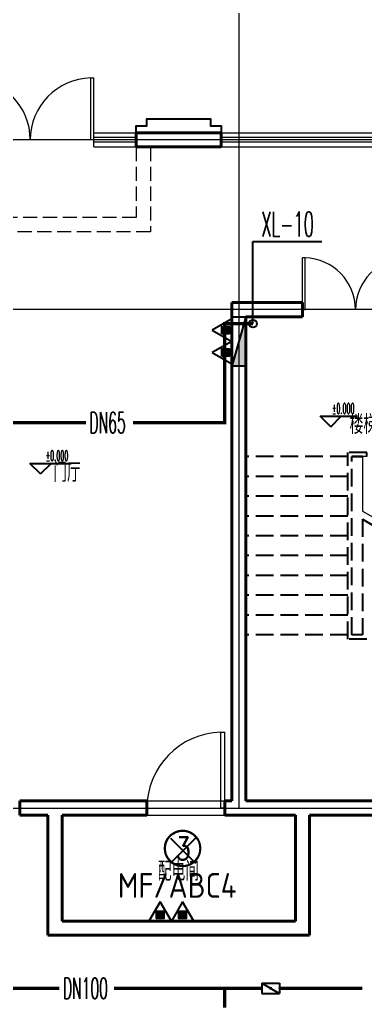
# Model space of a CAD drawing. Extents: x 1031190 to 1725648, y 733081 to 1571294.
# Drawn here: x 1320738 to 1325627, y 1141144 to 1155057 of the extents above; entities that cross this region are included whole.
import ezdxf
from ezdxf.enums import TextEntityAlignment as Align

# ---------------------------------------------------------------- set-up
doc = ezdxf.new("R2010")
doc.units = 0
doc.header["$LTSCALE"] = 1000
doc.header["$MEASUREMENT"] = 0
for name, pattern in [('__DASH', [0.35, 0.25, -0.1]), ('ACAD_ISO10W100', [18.5, 12, -3, 0.5, -3]), ('DASH', [0.35, 0.25, -0.1]), ('DOTE', [2.42, 2, -0.2, 0.02, -0.2])]:
    doc.linetypes.add(name, pattern=pattern)
for name, color, linetype in [('A-STAR(楼梯)', 51, 'Continuous'), ('DIM_ELEV', 3, 'Continuous'), ('DIM_不分区消火栓', 3, 'Continuous'), ('EQUIP_消火栓', 7, 'Continuous'), ('EQUIP_灭火器', 7, 'Continuous'), ('PIPE-不分区消火栓', 1, 'X'), ('PUB_TEXT', 4, 'Continuous'), ('TEXT_不分区消火栓', 7, 'Continuous'), ('TEXT_灭火器', 7, 'Continuous'), ('VALVE_不分区消火栓', 7, 'Continuous'), ('VPIPE-不分区消火栓', 1, 'X'), ('平面线脚', 30, 'Continuous')]:
    doc.layers.add(name, color=color, linetype=linetype)
for name, color, linetype, lineweight in [('DOTE', 19, 'DOTE', 9), ('STAIR', 2, 'Continuous', 18), ('WALL', 9, 'Continuous', 40), ('WINDOW', 8, 'Continuous', 15), ('平面-看线', 45, 'Continuous', 15)]:
    doc.layers.add(name, color=color, linetype=linetype, lineweight=lineweight)
doc.styles.add('_TCH_DIM', font='SIMPLEX.shx', dxfattribs={"width": 0.6, "oblique": 10, "bigfont": 'hztxt.shx'})
doc.styles.add('_TEL_DIM', font='SIMPLEX', dxfattribs={"width": 0.8, "height": 3.5, "bigfont": 'HZTXT'})
doc.styles.add('_TWT_PIPEDN', font='SIMPLEX.shx', dxfattribs={"width": 0.6, "oblique": 10, "height": 3, "bigfont": 'HZTXT.shx'})
doc.styles.add('_TWT_SERIAL', font='simplex.shx', dxfattribs={"width": 0.6, "oblique": 10, "height": 3.5, "bigfont": 'aadri.shx'})
doc.styles.get("Standard").update_dxf_attribs({"font": 'gbenor.shx', "bigfont": 'gbcbig.shx'})
doc.linetypes.add('X', pattern='A,3,-0.2,["X",Standard,S=0.25,R=0,X=-0.1,Y=-0.115],-0.25', length=3.45)

# ---------------------------------------------------------------- blocks, each defined once
blk = doc.blocks.new('$TwtSys$00000434')
for p, q in [((-0.5, 0.5), (-0.5, -0.5)), ((-0.5, -0.5), (0.5, 0.5)), ((0.5, 0.5), (-0.5, 0.5)), ((0.5, -0.5), (0.5, 0.5)), ((-0.5, -0.5), (0.5, -0.5))]:
    blk.add_line(p, q)
blk.add_solid([(0.5, -0.5), (0.5, 0.5), (-0.5, -0.5)])
blk = doc.blocks.new('$TwtSys$00000546')
h = blk.add_hatch()
h.set_pattern_fill('ANSI31', color=256, scale=200, style=0)
h.set_pattern_definition([(45, (-38543.802, -6670.83), (-17.67767, 17.67767), [])])
h.paths.add_polyline_path([(-65, 174), (65, 174), (65, 44), (-65, 44)])
for points in [[(0, 344), (-198, 0), (198, 0)], [(-65, 174), (65, 174), (65, 44), (-65, 44)]]:
    blk.add_lwpolyline(points, close=True)
blk = doc.blocks.new('$VALVE$00000316')
for p, q in [((-125, 72), (125, -72)), ((-125, 72), (-125, -72)), ((-125, 72), (125, 72)), ((125, 72), (125, -72)), ((-125, -72), (125, -72))]:
    blk.add_line(p, q)
at = {"const_width": 21.1}
blk.add_lwpolyline([(-11, 0, 1), (11, 0, 1)], format="xyb", close=True, dxfattribs=at)
for p in [(-125, 0), (125, 0)]:
    blk.add_point(p)
at = {"color": 7, "flags": 9}
for tag in ['XSIZE', 'YSIZE']:
    blk.add_attdef(tag, (0, 0), '', height=0.5, dxfattribs=at)
blk = doc.blocks.new('$DorLib2D$00000001')
for p, q in [((0.45, 0.975), (0.5, 0.975)), ((0.45, 0), (0.45, 0.975)), ((0.5, 0), (0.5, 0.975)), ((0.5, 0), (0.45, 0))]:
    blk.add_line(p, q)
at = {"lineweight": 13}
blk.add_arc((0.475, 0), 0.975, 91.4693, 180, dxfattribs=at)
blk = doc.blocks.new('$WINLIB2D$00000001')
at = {"color": 0}
for points in [[(-0.5, 0.5), (-0.5, -0.5)], [(-0.5, 0.5), (0.5, 0.5)], [(0.5, -0.5), (0.5, 0.5)], [(0.5, 0.1667), (-0.5, 0.1667)], [(0.5, -0.1667), (-0.5, -0.1667)], [(-0.5, -0.5), (0.5, -0.5)]]:
    blk.add_lwpolyline(points, dxfattribs=at)
blk = doc.blocks.new('$DorLib2D$00000002')
for p, q in [((-0.5, 0), (-0.5, 0.4875)), ((-0.475, 0.4875), (-0.5, 0.4875)), ((-0.475, 0), (-0.475, 0.4875)), ((0.475, 0), (0.475, 0.4875)), ((0.475, 0.4875), (0.5, 0.4875)), ((0.5, 0), (0.5, 0.4875)), ((-0.5, 0), (-0.475, 0)), ((0.5, 0), (0.475, 0))]:
    blk.add_line(p, q)
at = {"lineweight": 13}
for centre, start, end in [((-0.4875, 0), 0, 88.53072), ((0.4875, 0), 91.46928, 180)]:
    blk.add_arc(centre, 0.4875, start, end, dxfattribs=at)

msp = doc.modelspace()

# ---------------------------------------------------------------- hatches: boundary and pattern name
at = {"layer": 'PIPE-不分区消火栓'}
for points in [[(1323637.7, 1150756.1), (1323637.7, 1150778.6), (1323615.2, 1150778.6)], [(1323637.7, 1150756.1), (1323615.2, 1150756.1), (1323615.2, 1150778.6)], [(1323637.7, 1150756.1), (1323637.7, 1150778.6), (1323615.2, 1150778.6)], [(1323637.7, 1150756.1), (1323615.2, 1150756.1), (1323615.2, 1150778.6)], [(1323637.7, 1149356.1), (1323637.7, 1149333.6), (1323660.2, 1149333.6)], [(1323637.7, 1149356.1), (1323660.2, 1149356.1), (1323660.2, 1149333.6)], [(1323637.7, 1149356.1), (1323637.7, 1149333.6), (1323660.2, 1149333.6)], [(1323637.7, 1149356.1), (1323660.2, 1149356.1), (1323660.2, 1149333.6)]]:
    msp.add_hatch(color=256, dxfattribs=at).paths.add_polyline_path(points)

# ---------------------------------------------------------------- linework, layer by layer
at = {"color": 1}
for p, q in [((1322869.3, 1143481.7), (1323222.9, 1143128.1)), ((1323222.9, 1143481.7), (1322869.3, 1143128.1)), ((1322869.3, 1143481.7), (1323222.9, 1143128.1)), ((1323222.9, 1143481.7), (1322869.3, 1143128.1))]:
    msp.add_line(p, q, dxfattribs=at)
at = {"color": 1, "const_width": 30}
msp.add_lwpolyline([(1322792.4, 1143334.8, 1.0025657), (1323292.4, 1143334.8, 1)], format="xyb", close=True, dxfattribs=at)
msp.add_lwpolyline([(1322792.4, 1143334.8, 1.0025657), (1323292.4, 1143334.8, 1)], format="xyb", close=True, dxfattribs=at)
at = {"color": 1}
msp.add_circle((1323042.4, 1143334.8), 250, dxfattribs=at)
msp.add_circle((1323042.4, 1143334.8), 250, dxfattribs=at)
at = {"layer": 'A-STAR(楼梯)', "color": 8, "linetype": '__DASH'}
for p, q in [((1323937.7, 1146356.1), (1323937.7, 1148876.1)), ((1325377.7, 1148876.1), (1323937.7, 1148876.1)), ((1323937.7, 1146356.1), (1323937.7, 1148876.1)), ((1325377.7, 1148876.1), (1323937.7, 1148876.1)), ((1325377.7, 1146296.1), (1325377.7, 1148936.1)), ((1325377.7, 1146296.1), (1325377.7, 1148936.1)), ((1325437.7, 1146356.1), (1325437.7, 1148876.1)), ((1325437.7, 1148876.1), (1325587.7, 1148876.1)), ((1325437.7, 1146356.1), (1325437.7, 1148876.1)), ((1325587.7, 1148876.1), (1325437.7, 1148876.1)), ((1325437.7, 1146356.1), (1325437.7, 1148876.1)), ((1325437.7, 1148876.1), (1325587.7, 1148876.1)), ((1325437.7, 1146356.1), (1325437.7, 1148876.1)), ((1325587.7, 1148876.1), (1325437.7, 1148876.1)), ((1325377.7, 1148596.1), (1323937.7, 1148596.1)), ((1325377.7, 1148596.1), (1323937.7, 1148596.1)), ((1325377.7, 1148316.1), (1323937.7, 1148316.1)), ((1325377.7, 1148316.1), (1323937.7, 1148316.1)), ((1325377.7, 1148036.1), (1323937.7, 1148036.1)), ((1325377.7, 1148036.1), (1323937.7, 1148036.1)), ((1325587.7, 1147991.4), (1325587.7, 1146356.1)), ((1325587.7, 1147991.4), (1326246.5, 1147611.1)), ((1325587.7, 1147991.4), (1325587.7, 1146356.1)), ((1325587.7, 1147991.4), (1325587.7, 1146356.1)), ((1325587.7, 1147991.4), (1326246.5, 1147611.1)), ((1325587.7, 1147991.4), (1325587.7, 1146356.1)), ((1325377.7, 1147756.1), (1323937.7, 1147756.1)), ((1325377.7, 1147756.1), (1323937.7, 1147756.1)), ((1325377.7, 1147476.1), (1323937.7, 1147476.1)), ((1325377.7, 1147476.1), (1323937.7, 1147476.1)), ((1325377.7, 1147196.1), (1323937.7, 1147196.1)), ((1325377.7, 1147196.1), (1323937.7, 1147196.1)), ((1325377.7, 1146916.1), (1323937.7, 1146916.1)), ((1325377.7, 1146916.1), (1323937.7, 1146916.1)), ((1325377.7, 1146636.1), (1323937.7, 1146636.1)), ((1325377.7, 1146636.1), (1323937.7, 1146636.1)), ((1325377.7, 1146356.1), (1323937.7, 1146356.1)), ((1325377.7, 1146356.1), (1323937.7, 1146356.1)), ((1325587.7, 1146356.1), (1325437.7, 1146356.1)), ((1325587.7, 1146356.1), (1325437.7, 1146356.1)), ((1325647.7, 1146296.1), (1325377.7, 1146296.1)), ((1325647.7, 1146296.1), (1325377.7, 1146296.1))]:
    msp.add_line(p, q, dxfattribs=at)
msp.add_lwpolyline([(1325647.7, 1148876.1), (1325647.7, 1148936.1), (1325377.7, 1148936.1)], dxfattribs=at)
msp.add_lwpolyline([(1325647.7, 1148876.1), (1325647.7, 1148936.1), (1325377.7, 1148936.1)], dxfattribs=at)
at = {"layer": 'DIM_ELEV', "color": 8}
for p, q in [((1325137.1, 1149297.8), (1324987.1, 1149447.8)), ((1324987.1, 1149447.8), (1325517.3, 1149447.8)), ((1325137.1, 1149297.8), (1324987.1, 1149447.8)), ((1324987.1, 1149447.8), (1325517.3, 1149447.8)), ((1325137.1, 1149297.8), (1325287.1, 1149447.8)), ((1325137.1, 1149297.8), (1325287.1, 1149447.8)), ((1321033.9, 1148630.9), (1320883.9, 1148780.9)), ((1320883.9, 1148780.9), (1321468.5, 1148780.9)), ((1321033.9, 1148630.9), (1320883.9, 1148780.9)), ((1320883.9, 1148780.9), (1321468.5, 1148780.9)), ((1321033.9, 1148630.9), (1321183.9, 1148780.9)), ((1321033.9, 1148630.9), (1321183.9, 1148780.9))]:
    msp.add_line(p, q, dxfattribs=at)
at = {"layer": 'DIM_不分区消火栓'}
for p, q in [((1324037.7, 1150756.1, -3000), (1324037.7, 1151919.9, -3000)), ((1324037.7, 1151919.9, -3000), (1325013, 1151919.9, -3000)), ((1324037.7, 1150756.1, -3000), (1324037.7, 1151919.9, -3000)), ((1324037.7, 1151919.9, -3000), (1325013, 1151919.9, -3000))]:
    msp.add_line(p, q, dxfattribs=at)
at = {"layer": 'DOTE', "linetype": 'ACAD_ISO10W100', "ltscale": 100}
for p, q in [((1323837.7, 1157556.1), (1323837.7, 1143906.1)), ((1323837.7, 1157556.1), (1323837.7, 1143906.1)), ((1368787.7, 1153356.1), (1291011.4, 1153356.1)), ((1368787.7, 1153356.1), (1291011.4, 1153356.1)), ((1327187.7, 1150956.1), (1291011.4, 1150956.1)), ((1327187.7, 1150956.1), (1291011.4, 1150956.1)), ((1310187.7, 1143906.1), (1368787.7, 1143906.1)), ((1310187.7, 1143906.1), (1368787.7, 1143906.1))]:
    msp.add_line(p, q, dxfattribs=at)
at = {"layer": 'PIPE-不分区消火栓', "const_width": 45}
for points in [[(1323637.7, 1150756.1), (1324037.7, 1150756.1)], [(1323637.7, 1150756.1), (1323637.7, 1149356.1)], [(1323637.7, 1150756.1), (1324037.7, 1150756.1)], [(1323637.7, 1150756.1), (1323637.7, 1149356.1)], [(1318937.7, 1149356.1), (1321675.3, 1149356.1)], [(1318937.7, 1149356.1), (1321675.3, 1149356.1)], [(1322342.5, 1149356.1), (1323637.7, 1149356.1)], [(1322342.5, 1149356.1), (1323637.7, 1149356.1)], [(1321300.1, 1141356.1), (1318937.7, 1141356.1)], [(1321300.1, 1141356.1), (1318937.7, 1141356.1)], [(1323637.7, 1141356.1), (1322073.8, 1141356.1)], [(1323637.7, 1141356.1), (1322073.8, 1141356.1)], [(1323637.7, 1141356.1), (1323637.7, 1141081)], [(1324162.9, 1141356.1), (1323637.7, 1141356.1)], [(1323637.7, 1141356.1), (1323637.7, 1141081)], [(1324162.9, 1141356.1), (1323637.7, 1141356.1)], [(1325583.6, 1141356.1), (1324412.5, 1141356.1)], [(1325583.6, 1141356.1), (1324412.5, 1141356.1)]]:
    msp.add_lwpolyline(points, dxfattribs=at)
at = {"layer": 'STAIR', "color": 8}
for p, q in [((1325587.7, 1148876.1), (1325587.7, 1148106.9)), ((1325587.7, 1148876.1), (1325587.7, 1148106.9)), ((1325587.7, 1148876.1), (1325587.7, 1148106.9)), ((1325587.7, 1148876.1), (1325587.7, 1148106.9)), ((1325587.7, 1148106.9), (1326273.3, 1147711.1)), ((1325587.7, 1148106.9), (1326273.3, 1147711.1))]:
    msp.add_line(p, q, dxfattribs=at)
msp.add_lwpolyline([(1325647.7, 1148876.1), (1325587.7, 1148876.1)], dxfattribs=at)
msp.add_lwpolyline([(1325647.7, 1148876.1), (1325587.7, 1148876.1)], dxfattribs=at)
at = {"layer": 'VPIPE-不分区消火栓'}
msp.add_circle((1324037.7, 1150756.1), 55, dxfattribs=at)
msp.add_circle((1324037.7, 1150756.1), 55, dxfattribs=at)
at = {"layer": 'WALL', "color": 8}
for p, q in [((1323587.7, 1153456.1), (1322387.7, 1153456.1)), ((1322387.7, 1153456.1), (1322387.7, 1153256.1)), ((1323587.7, 1153456.1), (1322387.7, 1153456.1)), ((1322387.7, 1153456.1), (1322387.7, 1153256.1)), ((1323587.7, 1153256.1), (1323587.7, 1153456.1)), ((1323587.7, 1153256.1), (1323587.7, 1153456.1)), ((1322387.7, 1153256.1), (1323587.7, 1153256.1)), ((1322387.7, 1153256.1), (1323587.7, 1153256.1)), ((1323737.7, 1151056.1), (1323737.7, 1144006.1)), ((1324737.7, 1151056.1), (1323737.7, 1151056.1)), ((1323737.7, 1151056.1), (1323737.7, 1144006.1)), ((1324737.7, 1151056.1), (1323737.7, 1151056.1)), ((1324737.7, 1150856.1), (1324737.7, 1151056.1)), ((1324737.7, 1150856.1), (1324737.7, 1151056.1)), ((1323937.7, 1150856.1), (1323937.7, 1144006.1)), ((1323937.7, 1150856.1), (1324737.7, 1150856.1)), ((1323937.7, 1150856.1), (1323937.7, 1144006.1)), ((1323937.7, 1150856.1), (1324737.7, 1150856.1)), ((1321237.7, 1144006.1), (1320738.1, 1144006.1)), ((1320738.1, 1144006.1), (1320738.1, 1143806.1)), ((1321237.7, 1144006.1), (1320738.1, 1144006.1)), ((1320738.1, 1144006.1), (1320738.1, 1143806.1)), ((1322537.7, 1144006.1), (1321237.7, 1144006.1)), ((1322537.7, 1144006.1), (1321237.7, 1144006.1)), ((1322537.7, 1143806.1), (1322537.7, 1144006.1)), ((1322537.7, 1143806.1), (1322537.7, 1144006.1)), ((1323737.7, 1144006.1), (1323637.7, 1144006.1)), ((1323637.7, 1144006.1), (1323637.7, 1143806.1)), ((1323737.7, 1144006.1), (1323637.7, 1144006.1)), ((1323637.7, 1144006.1), (1323637.7, 1143806.1)), ((1323937.7, 1144006.1), (1324737.7, 1144006.1)), ((1323937.7, 1144006.1), (1324737.7, 1144006.1)), ((1324737.7, 1144006.1), (1327087.7, 1144006.1)), ((1324737.7, 1144006.1), (1327087.7, 1144006.1)), ((1320738.1, 1143806.1), (1321137.7, 1143806.1)), ((1320738.1, 1143806.1), (1321137.7, 1143806.1)), ((1321137.7, 1143806.1), (1321137.7, 1142106.1)), ((1321137.7, 1143806.1), (1321137.7, 1142106.1)), ((1321337.7, 1143806.1), (1321337.7, 1142306.1)), ((1321337.7, 1143806.1), (1322537.7, 1143806.1)), ((1321337.7, 1143806.1), (1321337.7, 1142306.1)), ((1321337.7, 1143806.1), (1322537.7, 1143806.1)), ((1323637.7, 1143806.1), (1323837.7, 1143806.1)), ((1323637.7, 1143806.1), (1323837.7, 1143806.1)), ((1323837.7, 1143806.1), (1324637.7, 1143806.1)), ((1323837.7, 1143806.1), (1324637.7, 1143806.1)), ((1324637.7, 1143806.1), (1324637.7, 1142306.1)), ((1324637.7, 1143806.1), (1324637.7, 1142306.1)), ((1324837.7, 1143806.1), (1324837.7, 1142106.1)), ((1324837.7, 1143806.1), (1327087.7, 1143806.1)), ((1324837.7, 1143806.1), (1324837.7, 1142106.1)), ((1324837.7, 1143806.1), (1327087.7, 1143806.1)), ((1321337.7, 1142306.1), (1324637.7, 1142306.1)), ((1321337.7, 1142306.1), (1324637.7, 1142306.1)), ((1321137.7, 1142106.1), (1324837.7, 1142106.1)), ((1321137.7, 1142106.1), (1324837.7, 1142106.1))]:
    msp.add_line(p, q, dxfattribs=at)
at = {"layer": 'WINDOW'}
for p, q in [((1322537.7, 1144006.1), (1323637.7, 1144006.1)), ((1322537.7, 1144006.1), (1323637.7, 1144006.1)), ((1322537.7, 1143806.1), (1323637.7, 1143806.1)), ((1322537.7, 1143806.1), (1323637.7, 1143806.1))]:
    msp.add_line(p, q, dxfattribs=at)
at = {"layer": '平面-看线', "color": 8, "linetype": 'DASH', "ltscale": 0.8}
for points in [[(1322587.7, 1153256.1), (1322587.7, 1152056.6), (1318837.7, 1152056.6)], [(1322387.7, 1153256.1), (1322387.7, 1152256.6), (1318837.7, 1152256.6)], [(1322587.7, 1153256.1), (1322587.7, 1152056.6), (1318837.7, 1152056.6)], [(1322387.7, 1153256.1), (1322387.7, 1152256.6), (1318837.7, 1152256.6)]]:
    msp.add_lwpolyline(points, dxfattribs=at)
at = {"layer": '平面线脚', "color": 8}
msp.add_lwpolyline([(1322387.7, 1153456.1), (1322387.7, 1153556.1), (1322537.7, 1153556.1), (1322537.7, 1153656.1), (1323437.7, 1153656.1), (1323437.7, 1153556.1), (1323587.7, 1153556.1), (1323587.7, 1153456.1)], dxfattribs=at)
msp.add_lwpolyline([(1322387.7, 1153456.1), (1322387.7, 1153556.1), (1322537.7, 1153556.1), (1322537.7, 1153656.1), (1323437.7, 1153656.1), (1323437.7, 1153556.1), (1323587.7, 1153556.1), (1323587.7, 1153456.1)], dxfattribs=at)

# ---------------------------------------------------------------- block references
at = {"layer": 'EQUIP_消火栓', "xscale": -700, "yscale": 200, "zscale": 700, "rotation": 90.00000000002966}
msp.add_blockref('$TwtSys$00000434', (1323837.7, 1150506.1), dxfattribs=at)
msp.add_blockref('$TwtSys$00000434', (1323837.7, 1150506.1), dxfattribs=at)
at = {"layer": 'EQUIP_灭火器', "xscale": 0.8, "yscale": 0.8, "zscale": 0.8, "rotation": 90.00000000196246}
for p in [(1323737.7, 1150664.9), (1323737.7, 1150664.9), (1323737.7, 1150347.4), (1323737.7, 1150347.4)]:
    msp.add_blockref('$TwtSys$00000546', p, dxfattribs=at)
at = {"layer": 'EQUIP_灭火器', "xscale": 0.8, "yscale": 0.8, "zscale": 0.8}
for p in [(1322725.4, 1142306.1), (1322725.4, 1142306.1), (1323042.8, 1142306.1), (1323042.8, 1142306.1)]:
    msp.add_blockref('$TwtSys$00000546', p, dxfattribs=at)
at = {"layer": 'VALVE_不分区消火栓', "xscale": -1, "yscale": -1, "rotation": 180}
msp.add_blockref('$VALVE$00000316', (1324287.7, 1141356.1), dxfattribs=at)
msp.add_blockref('$VALVE$00000316', (1324287.7, 1141356.1), dxfattribs=at)
at = {"layer": 'WINDOW'}
for name, p, xscale, yscale, zscale in [('$DorLib2D$00000002', (1320887.7, 1153356.1), 1800, 1800, 1800), ('$DorLib2D$00000002', (1320887.7, 1153356.1), 1800, 1800, 1800), ('$WINLIB2D$00000001', (1322087.7, 1153356.1), 600, -200, 600), ('$WINLIB2D$00000001', (1322087.7, 1153356.1), 600, -200, 600), ('$WINLIB2D$00000001', (1324837.7, 1153356.1), 2500, 200, 2500), ('$WINLIB2D$00000001', (1324837.7, 1153356.1), 2500, 200, 2500), ('$DorLib2D$00000002', (1325487.7, 1150956.1), 1500, 1500, 1500), ('$DorLib2D$00000002', (1325487.7, 1150956.1), 1500, 1500, 1500), ('$DorLib2D$00000001', (1323087.7, 1143906.1), 1100, 1100, 1100), ('$DorLib2D$00000001', (1323087.7, 1143906.1), 1100, 1100, 1100)]:
    msp.add_blockref(name, p, dxfattribs=dict(at, xscale=xscale, yscale=yscale, zscale=zscale))

# ---------------------------------------------------------------- texts
at = {"insert": (1322939.3, 1143494), "char_height": 320, "width": 309, "attachment_point": 1, "style": '_TEL_DIM'}
msp.add_mtext('3', dxfattribs=at)
msp.add_mtext('3', dxfattribs=at)
at = {"color": 7, "style": '_TEL_DIM', "flags": 1}
for text, p in [('', (1323042.4, 1143334.5)), ('', (1323042.4, 1143334.5)), ('2KG贮压悬挂式超细干粉灭火装置', (1323046.1, 1143334.5)), ('2KG贮压悬挂式超细干粉灭火装置', (1323046.1, 1143334.5))]:
    msp.add_attdef('A', text=text, height=0.01, dxfattribs=at).set_placement(p, align=Align.MIDDLE_CENTER)
at = {"layer": 'DIM_ELEV', "color": 8, "style": '_TCH_DIM', "width": 0.423529}
for p in [(1325155.3, 1149482.8), (1325155.3, 1149482.8), (1321106.5, 1148815.9), (1321106.5, 1148815.9)]:
    msp.add_text('%%P0.000', height=148.75, dxfattribs=at).set_placement(p)
at = {"layer": 'DIM_不分区消火栓', "color": 7, "style": '_TWT_SERIAL', "width": 0.48}
msp.add_text('XL-10', height=350, dxfattribs=at).set_placement((1324157, 1151989.9, -3000))
msp.add_text('XL-10', height=350, dxfattribs=at).set_placement((1324157, 1151989.9, -3000))
at = {"layer": 'PUB_TEXT', "color": 8}
for s, p in [('楼梯', (1325405, 1149196.2)), ('楼梯', (1325405, 1149196.2)), ('门厅', (1321213.1, 1148519.2)), ('门厅', (1321213.1, 1148519.2)), ('配电间', (1322691.4, 1142877)), ('配电间', (1322691.4, 1142877))]:
    msp.add_text(s, height=270.07, dxfattribs=at).set_placement(p)
at = {"layer": 'TEXT_不分区消火栓', "style": '_TWT_PIPEDN', "width": 0.48}
for s, p in [('DN65', (1321725.3, 1149206.1)), ('DN65', (1321725.3, 1149206.1)), ('DN100', (1321350.1, 1141206.1)), ('DN100', (1321350.1, 1141206.1))]:
    msp.add_text(s, height=300, dxfattribs=at).set_placement(p)
at = {"layer": 'TEXT_灭火器'}
msp.add_text('MF/ABC4', height=350, dxfattribs=at).set_placement((1322125.8, 1142636))
msp.add_text('MF/ABC4', height=350, dxfattribs=at).set_placement((1322125.8, 1142636))

doc.saveas('drawing.dxf')
